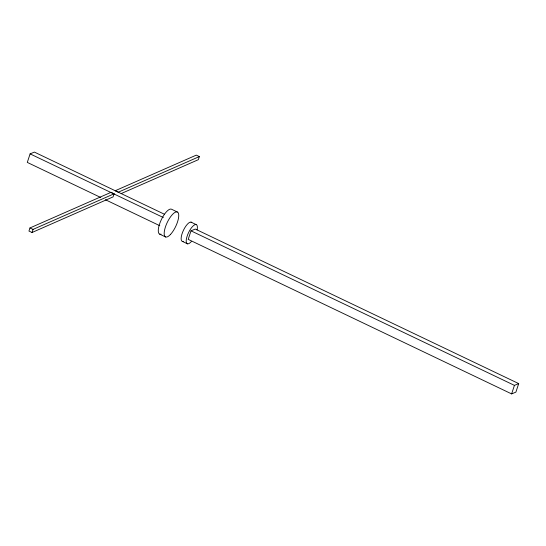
<?xml version="1.0" encoding="UTF-8"?>
<svg xmlns="http://www.w3.org/2000/svg" width="546" height="546" viewBox="0 0 546 546"><rect width="100%" height="100%" fill="white"/><g stroke="black" fill="none" stroke-linecap="round" stroke-linejoin="round"><path stroke-width="0.82" d="M164.551 214.298L34.378 152.095L30.105 153.876L27.3 162.408L100.812 197.529M29.969 227.948L28.952 231.047L32.03 232.5L113.07 196.894L114.087 193.796L111.009 192.342L29.969 227.948L33.047 229.402L114.087 193.796M32.03 232.5L33.047 229.402M199.358 156.579L118.318 192.185L115.24 190.731L196.287 155.125L199.358 156.579L198.341 159.678L121.198 193.571M191.004 230.842L188.199 239.366L511.622 393.905L515.895 392.124L518.7 383.592L195.277 229.054L191.004 230.842L514.428 385.38L518.7 383.592M511.622 393.905L514.428 385.38M197.065 229.955A10.599 3.597 -64.5 0 0 196.041 224.529L190.977 222.113L189.892 222.263A10.599 3.597 -64.5 0 0 182.555 232.357A10.599 3.597 -64.5 0 0 182.46 241.434L187.524 243.857L188.616 243.707A10.599 3.597 -64.5 0 0 191.346 241.509M196.041 224.529L194.956 224.679A10.599 3.597 -64.5 0 0 187.619 234.773A10.599 3.597 -64.5 0 0 187.524 243.857M182.46 241.434L183.272 241.325M177.314 211.991L171.417 209.173A13.8 4.682 -64.5 0 0 160.476 221.58A13.8 4.682 -64.5 0 0 161.043 234.179M30.105 153.876L163.343 217.54M105.405 199.727L159.773 225.703M159.719 234.159L165.615 236.978M190.977 222.113A10.599 3.597 -64.5 0 1 191.776 222.618M170.407 234.541A13.8 4.682 -64.5 0 0 178.242 212.865A13.8 4.682 -64.5 0 0 165.738 226.044A13.8 4.682 -64.5 0 0 170.407 234.541"/></g></svg>
